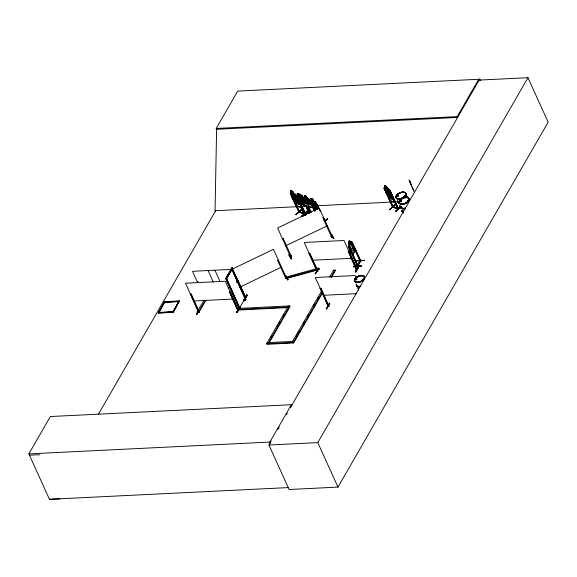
<?xml version="1.0" encoding="UTF-8"?>
<svg xmlns="http://www.w3.org/2000/svg" width="577" height="577" viewBox="0 0 577 577"><rect width="100%" height="100%" fill="white"/><g stroke="black" fill="none" stroke-linecap="round" stroke-linejoin="round"><path stroke-width="0.87" d="M348.652 247.216C347.7 240.861 350.275 253.555 351.4 253.094L348.732 247.208M356.564 279.189L355.634 279.621M356.528 278.936L356.117 279.6M363.092 279.268L363.532 278.857M363.813 278.778L363.445 279.066M397.993 195.827L397.221 196.108M397.856 195.762L397.149 195.762M400.525 200.702L400.308 201.532L401.203 200.947M400.214 201.423L400.892 200.688M404.693 195.387L404.939 195.675M404.614 195.314C405.213 195.019 404.008 196.634 405.213 195.545M408.098 200.45C409.36 200.818 406.799 201.64 407.982 200.457M408.177 200.868L407.773 200.753L408.083 200.991M408.191 200.522L407.795 200.544M197.911 312.662L196.368 314.674L197.788 312.215M196.577 314.314L196.786 314.653M318.533 268.348L315.092 273.931L318.252 269.07M326.373 308.63L326.164 308.983L329.532 303.091L329.698 303.459C330.159 304.173 327.491 306.589 328.089 305.399M326.481 308.904L329.517 303.091M329.604 303.401L329.698 303.459M290.483 407.6L479.112 80.095L478.73 79.265L237.731 91.087L216.224 128.44L216.599 129.277L215.062 210.793L215.632 210.764M245.78 299.665L245.528 300.235L244.403 298.158M245.867 299.961L244.727 297.948M288.969 254.89L289.243 254.327L291.695 258.72L291.262 258.929L288.969 254.89L291.255 258.885M387.794 191.023C386.979 187.914 389.785 189.811 388.429 191.651L390.146 193.706M293.758 197.687L293.837 196.331M315.46 210.482L315.59 208.448L313.347 205.592L315.742 208.059C314.934 204.95 317.768 206.818 316.384 208.686M286.473 276.967L286.387 277.948L318.792 269.041L318.872 268.06L286.473 276.967L286.726 277.523M286.322 277.357L286.639 278.503L319.045 269.596L318.872 268.06M305.082 214.327L305.824 214.269M298.619 211.615L299.167 211.745M299.304 211.521C297.617 211.644 299.802 211.211 299.658 212.213L295.41 203.948M299.658 212.213L296.665 205.722M304.699 213.699L304.375 213.028L303.617 213.115L304.209 213.259M392.634 207.273L393.471 207.28L390.478 200.796M393.759 199.923L397.791 208.845L398.116 208.6M398.217 208.146L398.57 208.809L390.441 191.001L389.922 190.843L390.824 193.454M236.635 281.497L236.628 281.929M237.017 282.002C236.483 280.408 236.541 283.293 237.306 281.331M237.428 281.778L237.169 282.218L236.75 281.641M237.428 281.663L237.919 281.331M237.919 282.016L237.926 281.489M353.651 266.834L353.658 266.163L361.144 265.759L361.31 266.127L353.643 266.819L361.252 266.12M239.715 308.349L226.545 278.698L231.918 269.372L245.066 298.504L237.219 281.194M300.545 196.995L301.05 197.038M357.459 266.228L357.177 265.629M358.028 265.788C357.069 263.487 357.971 267.735 357.545 265.557M359.918 260.797L360.264 260.184L360.199 261.338M350.463 242.823L351.068 241.597L351.862 241.799L360.575 261.374L360.178 261.417L352.172 243.595L352.713 243.083L360.791 260.934L357.726 266.264L349.655 248.471L349.936 247.98L349.655 248.471M360.575 261.316C359.709 261.511 360.776 259.051 360.834 260.934L360.488 260.912M245.434 297.018L244.742 297.379M244.446 298.46L245.845 297.703L231.932 267.778L245.614 297.516M291.161 255.705L290.332 256.138M290.253 255.936C290.909 254.796 292.25 256.852 290.592 256.779L277.616 227.994L319.211 207.994L332.345 236.7L331.97 235.914L331.27 236.657M332.049 236.051L331.256 236.231M355.439 279.261L355.598 279.08A0.837 0.447 -24.4 0 1 356.86 279.066A0.837 0.447 -24.4 0 1 355.771 279.895A0.837 0.447 -24.4 0 1 355.605 279.124L356.038 279.419M398.022 195.805L397.264 196.303M400.517 201.366L401.138 200.89M404.47 195.589L404.903 195.762M404.535 195.401L404.794 195.545M291.767 192.891L290.483 192.509L290.181 193.165L294.775 203.364M290.548 192.588L290.253 193.216L298.915 212.264L304.562 213.923L304.267 213.274M299.939 197.363L300.177 196.656L301.396 197.096M300.004 197.305L300.235 196.735M310.282 200.875L310.513 200.169L310.21 200.832L314.876 210.987M384.066 188.282L384.296 187.575C388.213 189.653 381.411 183.623 386.467 186.335L390.499 193.735L390.348 195.206L388.595 194.68M384.131 188.225L384.361 187.662L388.689 188.96L389.699 189.862L387.398 188.585L386.41 186.393L384.527 185.83M296.715 195.92L296.953 195.214L298.338 195.682M296.78 195.863L297.011 195.293M305.442 197.846L304.209 197.406L303.978 198.12L304.274 197.493M292.063 197.586L292.301 196.88L296.744 198.214C298.388 201.048 305.204 210.865 296.225 205.758L292.049 197.485M292.128 197.529L292.366 196.959M313.563 204.972L312.33 204.539L312.078 205.145M312.092 205.253L312.395 204.619M387.347 192.379L386.114 191.946L385.804 192.617L390.102 200.774M385.876 192.66L386.114 191.946M298.807 212.235L298.533 211.622M389.648 189.876L398.368 208.997L397.791 208.896L397.438 208.153L397.82 207.951M398.274 208.16L397.423 208.189M158.242 312.77L164.423 301.764L179.425 300.913L173.41 312.287L158.408 313.138L158.242 312.77L173.244 311.919L179.425 300.913M158.408 313.138L164.669 302.045L178.834 301.244L173.165 312.006L159.887 312.763M164.669 302.045L159 312.813L158.834 312.438L172.999 311.638L178.834 301.244M198.416 312.042L190.403 294.01L191.081 293.974L199.015 312.006L198.654 311.342C196.8 311.255 200.183 310.844 199.015 312.006M199.123 311.955L191.081 293.974M198.293 311.09L198.755 312.633L197.305 312.705L197.053 312.15L203.731 300.559M196.656 314.609L197.861 312.496M237.558 310.13L229.552 292.092L230.23 292.056L238.265 310.037L288.024 307.591L287.772 307.036L237.991 309.481L238.611 308.414L289.834 305.897L290.087 306.452L268.947 343.156L268.694 342.601L289.834 305.897M237.226 309.618L237.976 309.387M238.085 309.193C236.152 310.137 238.395 308.277 238.33 309.799M239.462 308.493L240.27 307.13L236.758 312.691L239.325 307.505M239.78 306.841L240.241 307.123L239.715 306.813L236.606 312.316M244.194 300.776L247.295 295.236L244.194 300.776L243.609 300.422L246.754 294.919L246.985 295.244M236.758 312.691L239.895 307.094M246.797 294.948L243.631 300.422M239.967 307.137L236.772 312.597M238.683 309.871L237.176 312.669M243.862 300.747L246.913 295.2M309.02 253.454L309.806 253.231L317.812 271.24L316.723 270.635L317.018 271.284L309.02 253.454L309.806 253.231M316.723 270.606L317.653 270.339L317.675 271.248M318.143 269.005L315.504 273.909M327.88 305.673L328.226 306.329L320.199 288.32L320.877 288.284L328.746 306.3M328.089 306.337L328.84 306.264L320.877 288.284M352.713 243.083L352.172 243.595M355.951 268.875L356.68 268.399L356.99 269.293L356.16 269.365L348.277 251.348L348.948 251.312L356.911 269.293C355.742 270.202 355.8 267.201 356.442 269.106L357.098 269.098L344.043 240.501L304.223 242.455L317.199 271.06L317.956 271.017M326.575 308.962L328.306 306.091M364.412 260.494L356.947 261.028L356.817 260.653M357.127 265.579L357.783 265.117L357.141 265.687M358.187 265.016L360.524 260.891M356.16 269.336L356.961 269.077M355.901 271.926L358.995 266.386L355.901 271.926L355.317 271.579L358.483 266.076L355.569 271.897M355.497 271.854L358.62 266.35L355.482 271.947M59.9 498.838L49.449 499.3L28.85 453.89L50.365 416.536L291.356 404.715L291.948 406.013L291.378 406.042M98.321 414.452L215.661 210.713L215.098 210.735L299.99 206.573M205.181 300.487L198.502 312.078L197.053 312.15M198.755 312.633L205.881 300.271M239.318 308.486L225.737 278.54L231.932 267.778M239.643 308.471L226.061 278.525L232.264 267.764M239.736 307.765L226.617 278.705L231.997 269.56L231.348 269.589M267.497 343.228L267.245 342.673L293.823 341.368L294.075 341.923L293.462 342.998L266.877 344.303L266.632 343.741L288.385 305.969M270.649 337.761L271.543 336.203M276.946 326.827L277.84 325.269M278.741 323.704L279.643 322.146M282.788 316.679L284.136 314.335M348.349 242.448C351.689 237.111 346.265 243.999 349.41 244.648L349.222 246.285L358.043 265.708M292.864 341.901L292.611 341.346L321.584 291.032M329.611 277.104L333.621 270.137L335.078 270.065L335.324 270.62L331.313 277.587M295.987 336.485L296.874 334.934M297.768 333.383L299.102 331.061M303.56 323.322L304.454 321.778M307.577 316.355L308.464 314.811M313.369 306.293L314.71 303.971M317.379 299.333L318.72 297.011M348.717 245.852L351.068 241.597M293.462 342.998L293.21 342.442L293.823 341.368M351.191 241.698L350.463 242.96L349.388 240.638M322.399 293.066L294.313 341.829L294.061 341.274L322.146 292.51M331.061 277.032L335.078 270.065M350.715 243.696L349.741 245.376L351.595 249.466L352.569 247.778M355.129 250.375L352.662 254.652L355.187 250.404L354.422 247.677L355.187 250.404M270.584 443.691L269.848 442.069L291.356 404.715M216.599 129.277L457.597 117.448L457.215 116.619L478.73 79.265M479.112 80.095L527.969 77.7L548.15 122.18L337.978 487.096L289.113 489.498L268.932 445.011L271.176 441.116M277.912 429.425L279.261 427.088M286.444 414.618L287.339 413.053M337.978 487.096L317.797 442.617L527.969 77.7M230.901 270.346L225.989 278.741L226.638 278.713M239.736 307.584L245.095 298.432M237.493 279.773L245.578 297.761M290.592 256.599L291.457 256.354M286.473 278.128L286.206 277.205L285.536 277.963M285.817 278.186L285.514 277.515M286.466 278.107L273.476 249.3L231.889 269.3M332.193 236.801L331.479 237.118L331.357 236.411M332.251 236.765L331.479 236.938M360.12 260.306L360.51 260.241M397.041 195.769A0.837 0.447 -24.4 0 0 397.2 196.533A0.837 0.447 -24.4 0 0 398.289 195.704A0.837 0.447 -24.4 0 0 397.041 195.769A0.779 0.418 -24.4 0 0 397.192 196.425A0.779 0.418 -24.4 0 0 398.202 195.653A0.779 0.418 -24.4 0 0 397.041 195.711L397.113 196.108M397.791 195.848L397.351 195.509M407.795 200.782L408.227 200.565M408.393 200.774L407.795 200.919M355.54 279.311L356.384 278.922M356.045 279.456L356.485 279.117M356.478 279.362L356.168 278.814M293.599 197.247L292.604 195.062L293.635 197.399L292.301 197.017M294.45 195.661L295.438 197.853L296.751 198.856L298.605 202.938L298.453 204.417L296.672 203.905L294.926 201.885L293.073 197.796L293.693 197.341M296.672 198.207L297.696 199.173M312.265 204.597L316.766 205.874M317.891 208.968L316.78 206.516L315.532 205.455L317.783 206.775L318.331 208.304M386.359 190.186L388.321 190.677L386.359 190.186L387.448 192.466M390.542 193.223L391.567 194.182L389.251 192.927L390.564 193.922L392.418 198.012L392.266 199.491L390.485 198.978L388.739 196.952L386.886 192.869L387.506 192.415L386.417 190.129M394.235 200.068L389.583 189.934M298.244 195.589L297.249 193.403L299.146 193.951L300.076 196.202L301.302 196.562M297.472 196.952L305.925 215.098M314.739 211.081L309.589 199.678L307.397 198.337L306.401 196.151L304.512 195.596L306.344 196.209L307.303 198.452L308.58 199.454L310.433 203.544L310.282 205.015L308.515 204.503L306.776 202.477M299.362 201.69L300.877 204.092L296.701 195.819L296.109 195.776L296.628 195.928L305.341 215.005M304.151 197.464L308.63 198.762L309.64 199.664M309.661 200.832L310.383 200.803L309.661 200.832L314.068 210.54M312.244 205.6C315.778 211.326 300.913 202.758 312.647 207.532M304.238 215.344L308.046 211.817L303.473 216.173M305.572 214.435L304.988 214.262L305.63 214.449M304.331 215.625L308.039 211.846L308.233 212.192L304.432 215.697M294.876 193.886L293.592 193.511L292.662 191.268L290.714 190.763L292.626 191.319L293.65 193.454L295.886 194.795L298.554 200.673M290.483 192.509L291.868 192.985L291.19 193.49L293.044 197.572M291.01 194.247L292.431 197.009M304.007 212.884L304.483 213.952L295.886 194.795M304.101 205.535L299.932 197.262L304.101 205.535C312.979 210.764 306.344 200.659 304.555 197.969L303.336 197.608L302.348 195.415L300.401 194.911L302.319 195.473L303.25 197.716L304.505 198.091M300.177 196.656L304.562 198.034M303.336 197.608L304.584 198.668L306.437 202.758L306.286 204.229L304.533 203.703L302.795 201.669L300.942 197.579L301.555 197.132L300.559 194.947M304.555 197.969L305.572 198.942M310.448 200.226L311.89 200.645L310.801 198.365L311.89 200.645L311.219 201.149L313.073 205.239M295.857 214.384L301.62 209.119L301.785 209.487L296.051 214.731L301.706 209.386L295.871 214.355L296.051 214.731M310.743 198.423L312.684 198.928L313.679 201.121L314.905 201.546M308.522 206.862L308.241 204.821M303.711 213.266L299.449 211.752M315.85 202.513C312.489 198.423 317.422 204.287 318.446 208.362M301.663 216.101L307.397 210.857L301.677 216.123L302.11 216.548L307.822 211.269L301.793 216.454M307.584 211.189L301.793 216.375M317.04 206.047L316.138 203.436L316.658 203.594L320.322 211.68M307.822 211.269L302.11 216.548M316.658 203.594L315.936 203.616M324.252 221.46L327.397 218.503L327.873 218.971L325.327 221.301M325.002 221.121L327.613 218.849L325.002 221.2M386.713 194.052L388.22 196.461M390.441 191.001L389.72 191.03M392.302 195.805L392.641 197.781L388.956 196.62M389.554 209.667L395.433 204.193L395.598 204.561L389.547 209.711L395.598 204.561M389.785 209.725L395.404 204.208M398.217 208.124L397.531 208.218M401.015 206.941L395.606 211.521L395.433 211.153L399.948 207.121M400.698 206.782L395.663 211.499M395.606 211.521L400.763 206.84M397.12 195.639C396.327 196.937 398.873 196.007 397.712 195.459M400.265 200.846C399.421 201.741 401.707 201.755 401.102 200.731M355.605 279.066A0.779 0.418 -24.4 0 1 356.774 279.016A0.779 0.418 -24.4 0 1 355.764 279.787A0.779 0.418 -24.4 0 1 355.605 279.066L355.8 278.929M363.798 279.059L363.041 279.131M238.265 310.037L237.861 309.409M313.722 205.001L313.102 205.462L314.955 209.545M397.741 195.949L397.337 196.137M400.33 200.991L400.734 200.803M355.648 278.979L356.059 278.792M363.654 279.052L363.258 279.203M317.119 271.06L317.018 270.346M355.865 268.687L356.802 268.42L356.507 268.709M327.902 305.471L315.294 277.508L355.115 275.554L356.218 277.984M305.478 214.731L297.84 197.767M283.228 238.467L282.521 238.806L283.307 238.604L291.306 256.455L290.967 255.604M323.408 219.145L324.195 218.95L323.408 219.145L331.652 237.06M330.996 234.248L333.448 238.64L333.881 238.431L331.587 234.392L330.996 234.248L333.492 238.546M277.681 260.458L278.46 260.256L277.681 260.458L285.745 278.424M331.595 234.406L331.176 234.5M392.836 207.093L388.855 198.214M333.275 238.272L333.448 238.64M285.456 277.775L286.257 277.436L285.334 275.561M285.435 275.921L285.86 275.712L285.471 275.828M285.752 278.244L286.531 277.869M285.831 278.388L286.531 278.049M286.351 277.905L287.714 279.946L288.089 279.708M285.687 245.788L327.282 225.787M239.96 287.094L281.547 267.093M397.344 195.473L396.868 195.906L397.214 196.331M291.19 256.253L290.765 256.722M393.117 206.595L392.324 206.66L392.98 206.818M392.894 207.107L398.512 208.795M398.08 208.629L397.64 207.972M331.89 235.95L332.092 236.62M356.146 279.643L355.605 279.621M389.67 209.451L389.864 209.804M350.383 242.96L351.234 242.787L353.088 246.877L353.362 249.531L352.388 251.219L351.076 250.368M356.521 268.68L356.802 269.358M237.731 309.82L238.099 310.073M356.016 279.679L355.439 279.347M298.908 211.355L299.023 212.019L304.303 213.533M179.591 301.288L164.589 302.139L164.423 301.764M164.834 302.42L179 301.612M348.169 251.536L348.84 251.5M356.781 260.66L364.289 260.234L364.433 260.624M358.44 266.076L359.024 266.423M353.759 266.56L361.31 266.127M190.295 294.198L190.973 294.162M229.444 292.279L230.122 292.243M320.091 288.514L320.769 288.478M246.732 294.919L247.317 295.273M198.575 311.768L199.231 311.76M198.481 311.804L199.094 311.739M328.068 305.428L328.731 305.421L327.931 305.68M328.27 306.113L328.933 306.055M216.224 128.44L457.215 116.619M301.785 206.487L306.272 206.263M317.04 205.737L398.678 201.734M354.336 251.723L349.388 240.775M312.294 260.249L352.114 258.294M231.471 269.394L192.523 271.305L197.659 282.622M228.211 287.743L229.949 287.656M193.576 300.992L233.397 299.037M323.365 295.301L356.11 293.693M292.611 341.346L294.061 341.274M266.632 343.741L293.21 342.442M28.85 453.89L269.848 442.069M268.932 445.011L317.797 442.617M49.449 499.3L288.644 487.565M29.441 455.188L39.892 454.726M400.784 200.681L401.166 200.875M299.312 212.386L295.734 204.287M304.274 213.555L303.928 213.8L299.578 204.042M317.523 270.346L316.795 270.599M317.155 271.277L317.768 271.212L309.698 253.418M328.652 305.428L328.919 306.264L328.436 305.68M386.049 192.004L390.55 193.288M394.488 201.964L390.117 200.709L388.588 198.43M390.052 200.767L394.509 202.109L394.163 200.031M292.546 195.12L294.508 195.603M292.64 195.206L294.414 195.718M295.41 197.904L296.679 198.272M312.669 202.873L314.443 203.378M300.754 206.984L296.239 205.7L294.717 203.356M297.191 193.461L299.117 194.009M296.953 195.351L301.309 196.627M300.379 196.988L297.992 196.18L300.314 199.029C298.915 201.012 301.829 202.88 300.934 199.628L302.867 201.972M302.233 201.07L300.458 200.558L298.605 196.468L300.458 198.639M302.435 202.65L301.259 202.303L299.513 200.277L297.66 196.194L298.28 195.74L297.249 193.403M300.949 203.977L304.584 205.037M300.891 204.034L305.247 205.304M385.342 189.472L384.621 189.501L386.244 192.083M290.808 190.85L292.568 191.376L293.556 193.569L294.833 194.579L296.686 198.668L296.535 200.132L294.782 199.606M310.837 198.517L312.597 199.043M290.483 192.646L294.811 193.944L295.77 194.86M300.17 196.793L301.49 197.19L300.466 194.853M310.513 200.306L314.84 201.604M314.811 207.273L316.564 207.799L316.715 206.328L314.862 202.246L313.585 201.229L312.626 198.986M304.108 205.477L308.58 206.804M304.086 213.295L299.023 212.019L299.6 212.17M351.112 241.698L351.84 241.893M392.432 206.689L393.088 207.482M237.674 282.081L237.832 281.28L237.594 281.893M301.324 197.262L300.047 196.252L299.052 194.067M316.708 205.931L317.675 206.847M351.429 253.022L352.735 254.529M351.35 253.022L352.749 254.652M316.362 206.299L314.645 204.244C315.915 202.397 313.304 200.515 314.011 203.609L311.551 201.142L313.859 203.998M295.763 197.947L294.616 196.584C295.886 194.73 293.275 192.855 293.981 195.949L291.601 193.468L293.289 195.675M387.102 190.749L385.335 188.549L387.34 190.468M313.686 207.85L312.929 206.638L313.65 207.871M331.537 234.377L333.881 238.431M291.695 258.72L289.221 254.334L291.565 258.727M285.81 275.683L288.147 279.737M285.262 275.554L287.714 279.946M244.634 297.653L245.961 300.026M409.872 181.705L409.555 181.084L409.901 181.95M409.93 181.784L411.242 184.683L409.093 180.046L410.297 182.88M479.667 78.797L480.403 80.427M405.919 193.67A5.409 2.885 -24.4 0 1 398.909 199.029A5.409 2.885 -24.4 0 1 397.841 194.067A5.409 2.885 -24.4 0 1 405.919 193.67L407.701 197.615A5.402 2.878 -24.4 0 0 407.369 196.937M394.322 200.551L398.31 208.975L392.692 207.316L384.051 188.181L386.77 194.06M388.227 190.792L389.223 192.978M384.585 185.772L385.616 188.109L385.003 188.556L386.857 192.646M389.54 199.361L393.269 207.468M385.919 191.744L387.023 194.168M351.754 241.893L360.502 261.374M359.904 260.689L360.214 261.446M348.501 242.455L349.496 244.648L348.782 247.18L357.466 266.278M349.676 247.987L357.747 265.781M348.277 251.348L356.348 269.142M357.538 287.663L358.454 289.712A5.402 2.878 -24.4 0 1 358.461 288.904M322.889 217.341L323.625 218.957M324.433 220.666L324.786 221.402M315.864 202.469L318.655 208.629M331.104 236.332L331.479 237.118M317.314 209.509L315.828 206.241L314.054 205.729L315.907 209.819M315.439 205.571C315.814 203.046 310.303 200.789 313.664 205.059M313.188 206.292L311.039 201.907L312.503 205.145M313.239 206.761L314.335 209.184M310.347 200.818L312.986 206.653M309.532 199.736L314.681 211.074M304.606 195.69L305.601 197.875M304.512 195.596L305.536 197.933L304.923 198.387L306.401 201.654M305.457 199.015L308.176 204.878M308.551 206.58L311.118 212.242M307.988 205.953L310.924 212.423M308.031 206.429L310.599 212.091M307.829 206.609L310.404 212.271M306.423 205.888L309.726 213.165M306.228 206.068L309.532 213.346M305.904 205.729L309.207 213.014M305.709 205.917L309.005 213.194M307.837 211.29L307.361 210.843M333.621 270.137L333.874 270.692M300.927 203.58L305.695 214.089M305.363 214.06L305.745 215.12M301.244 207.1L303.812 212.762M295.907 195.956L297.379 199.195M290.873 190.792L291.868 192.985L290.779 190.706M291.378 195.055L293.578 199.909M318.792 269.041L319.045 269.596M290.354 255.871L290.779 256.743M233.757 272.113L231.932 268.089L225.895 278.576L239.397 308.349M235.582 276.138L237.774 280.963M238.503 282.571L241.056 288.204M241.785 289.813L242.881 292.229M238.251 282.802L244.915 297.494M231.918 269.509L237.053 280.833M238.611 308.414L238.864 308.969M229.552 292.092L237.623 309.885L238.301 309.849L225.326 281.244L185.505 283.199L198.185 311.154M214.911 270.202L220.046 281.526M208.066 270.541L213.202 281.864M173.244 311.919L173.41 312.287M172.999 311.638L173.165 312.006M412.692 188.297L414.012 191.232L413.031 189.018L413.283 189.609M412.05 186.876L412.851 188.686M411.314 185.253L412.086 186.977M410.6 183.616L411.415 185.426M409.98 182.195L410.817 184.07M410.29 182.527L410.543 183.118M392.23 195.769L392.562 197.702M298.482 200.645L298.828 202.715L295.15 201.611L298.756 202.628L298.417 200.702M312.236 205.513L312.583 207.59M394.105 200.089L394.43 202.022M300.35 204.965L300.696 207.042M237.399 281.533L237.457 281.929M358.512 290.022A5.474 2.921 -24.4 0 1 358.526 289.207M359.644 287.144A5.402 2.878 -24.4 0 1 356.608 284.822M359.37 286.654A5.474 2.921 -24.4 0 1 356.297 284.295M360.546 286.149A5.402 2.878 -24.4 0 1 356.24 283.999M359.485 286.906A5.474 2.921 -24.4 0 1 356.413 284.555M403.46 212.574A5.474 2.921 -24.4 0 1 403.135 211.074M405.53 208.838A5.402 2.878 -24.4 0 1 401.224 206.689M403.438 212.401A5.402 2.878 -24.4 0 1 403.446 211.6M403.575 212.826A5.474 2.921 -24.4 0 1 403.251 211.326M403.395 212.257A5.402 2.878 -24.4 0 1 403.078 210.771M405.27 208.34A5.474 2.921 -24.4 0 1 400.907 206.162M405.155 208.016A5.402 2.878 -24.4 0 1 400.835 206.667M405.386 208.6A5.474 2.921 -24.4 0 1 401.022 206.415M401.614 198.69A5.381 2.863 -24.4 0 1 396.211 196.36A5.381 2.863 -24.4 0 1 404.441 192.545A5.381 2.863 -24.4 0 1 402.89 198.099M401.873 208.146A5.474 2.921 -24.4 0 1 399.955 205.845M399.933 203.724A5.402 2.878 -24.4 0 1 398.043 201.46M407.095 197.262A5.402 2.878 -24.4 0 1 407.744 197.76M401.787 207.814A5.402 2.878 -24.4 0 1 399.89 205.549M401.239 208.347A5.402 2.878 -24.4 0 1 400.258 207.179M401.989 208.398A5.474 2.921 -24.4 0 1 400.07 206.097M399.645 203.234A5.474 2.921 -24.4 0 1 397.726 200.94M406.908 196.685A5.474 2.921 -24.4 0 1 407.896 197.875M399.558 202.902A5.402 2.878 -24.4 0 1 397.668 200.637M399.76 203.486A5.474 2.921 -24.4 0 1 397.841 201.193M407.016 196.937A5.474 2.921 -24.4 0 1 407.679 197.442M403.121 212.451A5.381 2.863 -24.4 0 1 402.155 210.475A5.409 2.885 -24.4 0 0 403.114 212.509A5.409 2.885 -24.4 0 1 402.126 210.482M403.02 212.307A5.409 2.885 -24.4 0 1 402.046 210.324M403.135 212.48A5.381 2.863 -24.4 0 1 402.169 210.511M403.33 212.891A5.366 2.863 -24.4 0 1 402.371 210.922M403.186 212.668A5.409 2.885 -24.4 0 1 402.212 210.684M304.036 201.185C304.937 204.431 302.038 202.549 303.415 200.58L301.1 197.731L303.56 200.197C302.745 197.096 305.55 198.986 304.202 200.832L306.625 203.796L304.036 201.185M308.19 201.82C309.092 205.08 306.178 203.205 307.57 201.222L305.255 198.38L307.721 200.839C306.906 197.731 309.734 199.613 308.363 201.467L310.794 204.424L308.19 201.82M296.189 201.38C296.989 204.583 294.227 202.815 295.561 200.782L293.318 197.933L295.712 200.399C294.905 197.284 297.739 199.159 296.362 201.027L298.792 203.977L296.189 201.38M390.002 196.454C390.917 199.642 387.982 197.933 389.374 195.855L387.052 193.014L389.525 195.466C388.718 192.357 391.552 194.225 390.167 196.093L392.605 199.051L390.002 196.454M197.428 282.117L198.099 282.081L197.428 282.117M360.005 260.984L357.574 265.261L360.005 260.984M349.381 241.438L348.753 242.528L349.085 243.256L349.712 242.167L349.381 241.438M393.262 206.818L397.726 208.16L393.262 206.818M388.141 191.009L387.001 190.677L387.326 191.405L388.472 191.737L388.141 191.009M389.612 193.648L387.838 193.144L389.691 197.226L391.466 197.738L389.612 193.648M294.328 195.935L293.188 195.61L293.52 196.339L294.659 196.663L294.328 195.935M314.357 203.594L313.21 203.27L313.542 203.998L314.689 204.33L314.357 203.594M295.806 198.582L294.025 198.07L295.878 202.159L297.66 202.664L295.806 198.582M298.9 194.341L297.768 194.009L298.093 194.737L299.232 195.069L298.9 194.341M306.163 196.533L305.024 196.202L305.356 196.93L306.495 197.262L306.163 196.533M307.635 199.18L305.868 198.661L307.721 202.751L309.488 203.27L307.635 199.18M386.229 186.717L385.097 186.385L385.429 187.114L386.561 187.453L386.229 186.717M387.701 189.371L385.948 188.845L387.802 192.927L389.554 193.454L387.701 189.371M292.416 191.651L291.291 191.312L291.623 192.04L292.748 192.379L292.416 191.651M302.168 195.74L301.035 195.401L301.367 196.13L302.499 196.468L302.168 195.74M312.445 199.31L311.313 198.971L311.645 199.7L312.777 200.039L312.445 199.31M293.888 194.298L292.135 193.771L293.989 197.853L295.741 198.387L293.888 194.298M303.639 198.387L301.886 197.861L303.74 201.95L305.493 202.477L303.639 198.387M313.917 201.957L312.164 201.431L314.018 205.52L315.77 206.047L313.917 201.957M357.401 282.203A5.402 2.878 -24.4 0 0 364.404 276.852A5.402 2.878 -24.4 0 0 356.334 277.248A5.409 2.885 -24.4 0 0 357.408 282.225A5.409 2.885 -24.4 0 0 364.419 276.866A5.409 2.885 -24.4 0 0 356.334 277.263A5.402 2.878 -24.4 0 0 357.401 282.203M357.596 282.615A5.388 2.871 -24.4 0 0 364.585 277.277A5.388 2.871 -24.4 0 0 356.536 277.674A5.388 2.871 -24.4 0 0 357.596 282.615M357.603 282.622A5.381 2.863 -24.4 0 0 364.577 277.292A5.381 2.863 -24.4 0 0 356.543 277.688A5.381 2.863 -24.4 0 0 357.603 282.622M357.473 282.377A5.409 2.885 -24.4 0 0 364.491 277.018A5.409 2.885 -24.4 0 0 356.406 277.414A5.409 2.885 -24.4 0 0 357.473 282.377M400.373 201.654A0.779 0.418 -24.4 0 0 401.383 200.883A0.779 0.418 -24.4 0 0 400.222 200.933A0.837 0.447 -24.4 0 0 400.388 201.762A0.837 0.447 -24.4 0 0 401.469 200.933A0.837 0.447 -24.4 0 0 400.222 200.991A0.779 0.418 -24.4 0 0 400.373 201.654M402.025 204.063A5.381 2.863 -24.4 0 0 408.992 198.733A5.409 2.885 -24.4 0 0 400.95 199.13A5.409 2.885 -24.4 0 0 402.018 204.092A5.409 2.885 -24.4 0 0 409.028 198.733A5.381 2.863 -24.4 0 0 400.965 199.13A5.381 2.863 -24.4 0 0 402.025 204.063M402.219 204.489A5.381 2.863 -24.4 0 0 409.187 199.159A5.381 2.863 -24.4 0 0 401.152 199.555A5.381 2.863 -24.4 0 0 402.219 204.489M402.09 204.244A5.409 2.885 -24.4 0 0 409.1 198.885A5.409 2.885 -24.4 0 0 401.015 199.281A5.409 2.885 -24.4 0 0 402.09 204.244M398.844 198.834A5.381 2.863 -24.4 0 0 405.811 193.511A5.381 2.863 -24.4 0 0 397.777 193.901A5.409 2.885 -24.4 0 0 398.837 198.863A5.409 2.885 -24.4 0 0 405.847 193.504A5.409 2.885 -24.4 0 0 397.769 193.901A5.381 2.863 -24.4 0 0 398.844 198.834M402.039 210.194A5.366 2.863 -24.4 0 0 402.998 212.163A5.381 2.863 -24.4 0 1 402.025 210.187"/></g></svg>
